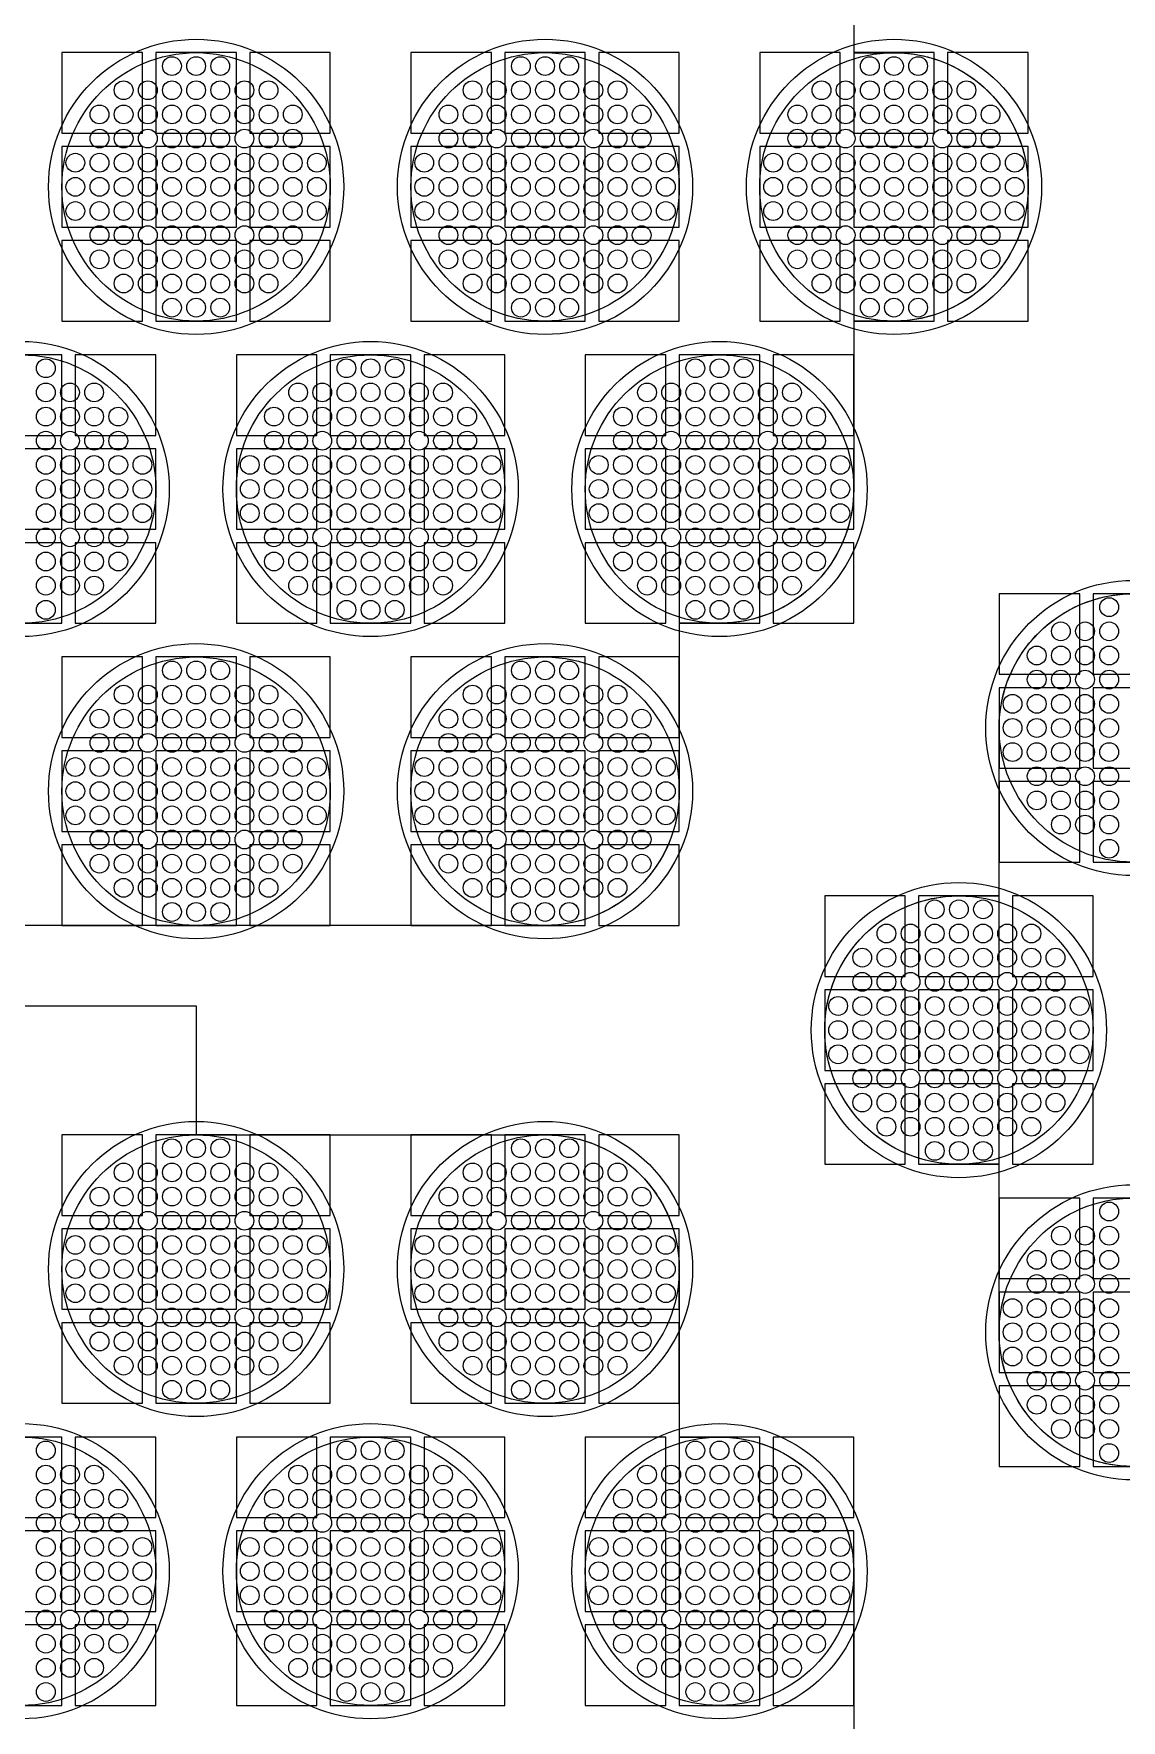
# Model space of a CAD drawing. Extents: x -49 to 54, y -38 to 38.
# Drawn here: x -35.98 to -31.93, y 17.85 to 24.13 of the extents above; entities that cross this region are included whole.
import ezdxf

# ---------------------------------------------------------------- set-up
doc = ezdxf.new("R2010")
doc.units = 0
for name, color, linetype in [('BACK_LAYER', 5, 'CONTINUOUS'), ('COND_LAYER_LOWER_ELECTRODE', 6, 'CONTINUOUS'), ('CONDUCTIVE_LAYER_BACK_LAYER', 2, 'CONTINUOUS'), ('EMITTER', 3, 'CONTINUOUS'), ('LOWER_ELECTRODE', 1, 'CONTINUOUS')]:
    doc.layers.add(name, color=color, linetype=linetype)

msp = doc.modelspace()

# ---------------------------------------------------------------- linework, layer by layer
at = {"layer": 'BACK_LAYER'}
for points in [[(-35.8721, 23.7639), (-35.5721, 23.7639), (-35.5721, 24.0639), (-35.8721, 24.0639)], [(-35.5221, 23.7639), (-35.2221, 23.7639), (-35.2221, 24.0639), (-35.5221, 24.0639)], [(-35.1721, 23.7639), (-34.8721, 23.7639), (-34.8721, 24.0639), (-35.1721, 24.0639)], [(-34.5721, 23.7639), (-34.2721, 23.7639), (-34.2721, 24.0639), (-34.5721, 24.0639)], [(-34.2221, 23.7639), (-33.9221, 23.7639), (-33.9221, 24.0639), (-34.2221, 24.0639)], [(-33.8721, 23.7639), (-33.5721, 23.7639), (-33.5721, 24.0639), (-33.8721, 24.0639)], [(-33.2721, 23.7639), (-32.9721, 23.7639), (-32.9721, 24.0639), (-33.2721, 24.0639)], [(-32.9221, 23.7639), (-32.6221, 23.7639), (-32.6221, 24.0639), (-32.9221, 24.0639)], [(-32.5721, 23.7639), (-32.2721, 23.7639), (-32.2721, 24.0639), (-32.5721, 24.0639)], [(-35.8721, 23.4139), (-35.5721, 23.4139), (-35.5721, 23.7139), (-35.8721, 23.7139)], [(-35.5221, 23.4139), (-35.2221, 23.4139), (-35.2221, 23.7139), (-35.5221, 23.7139)], [(-35.1721, 23.4139), (-34.8721, 23.4139), (-34.8721, 23.7139), (-35.1721, 23.7139)], [(-34.5721, 23.4139), (-34.2721, 23.4139), (-34.2721, 23.7139), (-34.5721, 23.7139)], [(-34.2221, 23.4139), (-33.9221, 23.4139), (-33.9221, 23.7139), (-34.2221, 23.7139)], [(-33.8721, 23.4139), (-33.5721, 23.4139), (-33.5721, 23.7139), (-33.8721, 23.7139)], [(-33.2721, 23.4139), (-32.9721, 23.4139), (-32.9721, 23.7139), (-33.2721, 23.7139)], [(-32.9221, 23.4139), (-32.6221, 23.4139), (-32.6221, 23.7139), (-32.9221, 23.7139)], [(-32.5721, 23.4139), (-32.2721, 23.4139), (-32.2721, 23.7139), (-32.5721, 23.7139)], [(-35.8721, 23.0639), (-35.5721, 23.0639), (-35.5721, 23.3639), (-35.8721, 23.3639)], [(-35.5221, 23.0639), (-35.2221, 23.0639), (-35.2221, 23.3639), (-35.5221, 23.3639)], [(-35.1721, 23.0639), (-34.8721, 23.0639), (-34.8721, 23.3639), (-35.1721, 23.3639)], [(-34.5721, 23.0639), (-34.2721, 23.0639), (-34.2721, 23.3639), (-34.5721, 23.3639)], [(-34.2221, 23.0639), (-33.9221, 23.0639), (-33.9221, 23.3639), (-34.2221, 23.3639)], [(-33.8721, 23.0639), (-33.5721, 23.0639), (-33.5721, 23.3639), (-33.8721, 23.3639)], [(-33.2721, 23.0639), (-32.9721, 23.0639), (-32.9721, 23.3639), (-33.2721, 23.3639)], [(-32.9221, 23.0639), (-32.6221, 23.0639), (-32.6221, 23.3639), (-32.9221, 23.3639)], [(-32.5721, 23.0639), (-32.2721, 23.0639), (-32.2721, 23.3639), (-32.5721, 23.3639)], [(-36.1721, 22.6381), (-35.8721, 22.6381), (-35.8721, 22.9381), (-36.1721, 22.9381)], [(-35.8221, 22.6381), (-35.5221, 22.6381), (-35.5221, 22.9381), (-35.8221, 22.9381)], [(-35.2221, 22.6381), (-34.9221, 22.6381), (-34.9221, 22.9381), (-35.2221, 22.9381)], [(-34.8721, 22.6381), (-34.5721, 22.6381), (-34.5721, 22.9381), (-34.8721, 22.9381)], [(-34.5221, 22.6381), (-34.2221, 22.6381), (-34.2221, 22.9381), (-34.5221, 22.9381)], [(-33.9221, 22.6381), (-33.6221, 22.6381), (-33.6221, 22.9381), (-33.9221, 22.9381)], [(-33.5721, 22.6381), (-33.2721, 22.6381), (-33.2721, 22.9381), (-33.5721, 22.9381)], [(-33.2221, 22.6381), (-32.9221, 22.6381), (-32.9221, 22.9381), (-33.2221, 22.9381)], [(-36.1721, 22.2881), (-35.8721, 22.2881), (-35.8721, 22.5881), (-36.1721, 22.5881)], [(-35.8221, 22.2881), (-35.5221, 22.2881), (-35.5221, 22.5881), (-35.8221, 22.5881)], [(-35.2221, 22.2881), (-34.9221, 22.2881), (-34.9221, 22.5881), (-35.2221, 22.5881)], [(-34.8721, 22.2881), (-34.5721, 22.2881), (-34.5721, 22.5881), (-34.8721, 22.5881)], [(-34.5221, 22.2881), (-34.2221, 22.2881), (-34.2221, 22.5881), (-34.5221, 22.5881)], [(-33.9221, 22.2881), (-33.6221, 22.2881), (-33.6221, 22.5881), (-33.9221, 22.5881)], [(-33.5721, 22.2881), (-33.2721, 22.2881), (-33.2721, 22.5881), (-33.5721, 22.5881)], [(-33.2221, 22.2881), (-32.9221, 22.2881), (-32.9221, 22.5881), (-33.2221, 22.5881)], [(-36.1721, 21.9381), (-35.8721, 21.9381), (-35.8721, 22.2381), (-36.1721, 22.2381)], [(-35.8221, 21.9381), (-35.5221, 21.9381), (-35.5221, 22.2381), (-35.8221, 22.2381)], [(-35.2221, 21.9381), (-34.9221, 21.9381), (-34.9221, 22.2381), (-35.2221, 22.2381)], [(-34.8721, 21.9381), (-34.5721, 21.9381), (-34.5721, 22.2381), (-34.8721, 22.2381)], [(-34.5221, 21.9381), (-34.2221, 21.9381), (-34.2221, 22.2381), (-34.5221, 22.2381)], [(-33.9221, 21.9381), (-33.6221, 21.9381), (-33.6221, 22.2381), (-33.9221, 22.2381)], [(-33.5721, 21.9381), (-33.2721, 21.9381), (-33.2721, 22.2381), (-33.5721, 22.2381)], [(-33.2221, 21.9381), (-32.9221, 21.9381), (-32.9221, 22.2381), (-33.2221, 22.2381)], [(-32.3802, 21.7479), (-32.0802, 21.7479), (-32.0802, 22.0479), (-32.3802, 22.0479)], [(-32.0302, 21.7479), (-31.7302, 21.7479), (-31.7302, 22.0479), (-32.0302, 22.0479)], [(-35.8721, 21.5123), (-35.5721, 21.5123), (-35.5721, 21.8123), (-35.8721, 21.8123)], [(-35.5221, 21.5123), (-35.2221, 21.5123), (-35.2221, 21.8123), (-35.5221, 21.8123)], [(-35.1721, 21.5123), (-34.8721, 21.5123), (-34.8721, 21.8123), (-35.1721, 21.8123)], [(-34.5721, 21.5123), (-34.2721, 21.5123), (-34.2721, 21.8123), (-34.5721, 21.8123)], [(-34.2221, 21.5123), (-33.9221, 21.5123), (-33.9221, 21.8123), (-34.2221, 21.8123)], [(-33.8721, 21.5123), (-33.5721, 21.5123), (-33.5721, 21.8123), (-33.8721, 21.8123)], [(-32.3802, 21.3979), (-32.0802, 21.3979), (-32.0802, 21.6979), (-32.3802, 21.6979)], [(-32.0302, 21.3979), (-31.7302, 21.3979), (-31.7302, 21.6979), (-32.0302, 21.6979)], [(-35.8721, 21.1623), (-35.5721, 21.1623), (-35.5721, 21.4623), (-35.8721, 21.4623)], [(-35.5221, 21.1623), (-35.2221, 21.1623), (-35.2221, 21.4623), (-35.5221, 21.4623)], [(-35.1721, 21.1623), (-34.8721, 21.1623), (-34.8721, 21.4623), (-35.1721, 21.4623)], [(-34.5721, 21.1623), (-34.2721, 21.1623), (-34.2721, 21.4623), (-34.5721, 21.4623)], [(-34.2221, 21.1623), (-33.9221, 21.1623), (-33.9221, 21.4623), (-34.2221, 21.4623)], [(-33.8721, 21.1623), (-33.5721, 21.1623), (-33.5721, 21.4623), (-33.8721, 21.4623)], [(-32.3802, 21.0479), (-32.0802, 21.0479), (-32.0802, 21.3479), (-32.3802, 21.3479)], [(-32.0302, 21.0479), (-31.7302, 21.0479), (-31.7302, 21.3479), (-32.0302, 21.3479)], [(-35.8721, 20.8123), (-35.5721, 20.8123), (-35.5721, 21.1123), (-35.8721, 21.1123)], [(-35.5221, 20.8123), (-35.2221, 20.8123), (-35.2221, 21.1123), (-35.5221, 21.1123)], [(-35.1721, 20.8123), (-34.8721, 20.8123), (-34.8721, 21.1123), (-35.1721, 21.1123)], [(-34.5721, 20.8123), (-34.2721, 20.8123), (-34.2721, 21.1123), (-34.5721, 21.1123)], [(-34.2221, 20.8123), (-33.9221, 20.8123), (-33.9221, 21.1123), (-34.2221, 21.1123)], [(-33.8721, 20.8123), (-33.5721, 20.8123), (-33.5721, 21.1123), (-33.8721, 21.1123)], [(-33.0302, 20.6221), (-32.7302, 20.6221), (-32.7302, 20.9221), (-33.0302, 20.9221)], [(-32.6802, 20.6221), (-32.3802, 20.6221), (-32.3802, 20.9221), (-32.6802, 20.9221)], [(-32.3302, 20.6221), (-32.0302, 20.6221), (-32.0302, 20.9221), (-32.3302, 20.9221)], [(-33.0302, 20.2721), (-32.7302, 20.2721), (-32.7302, 20.5721), (-33.0302, 20.5721)], [(-32.6802, 20.2721), (-32.3802, 20.2721), (-32.3802, 20.5721), (-32.6802, 20.5721)], [(-32.3302, 20.2721), (-32.0302, 20.2721), (-32.0302, 20.5721), (-32.3302, 20.5721)], [(-33.0302, 19.9221), (-32.7302, 19.9221), (-32.7302, 20.2221), (-33.0302, 20.2221)], [(-32.6802, 19.9221), (-32.3802, 19.9221), (-32.3802, 20.2221), (-32.6802, 20.2221)], [(-32.3302, 19.9221), (-32.0302, 19.9221), (-32.0302, 20.2221), (-32.3302, 20.2221)], [(-35.8721, 19.7319), (-35.5721, 19.7319), (-35.5721, 20.0319), (-35.8721, 20.0319)], [(-35.5221, 19.7319), (-35.2221, 19.7319), (-35.2221, 20.0319), (-35.5221, 20.0319)], [(-35.1721, 19.7319), (-34.8721, 19.7319), (-34.8721, 20.0319), (-35.1721, 20.0319)], [(-34.5721, 19.7319), (-34.2721, 19.7319), (-34.2721, 20.0319), (-34.5721, 20.0319)], [(-34.2221, 19.7319), (-33.9221, 19.7319), (-33.9221, 20.0319), (-34.2221, 20.0319)], [(-33.8721, 19.7319), (-33.5721, 19.7319), (-33.5721, 20.0319), (-33.8721, 20.0319)], [(-32.3802, 19.4962), (-32.0802, 19.4962), (-32.0802, 19.7962), (-32.3802, 19.7962)], [(-32.0302, 19.4962), (-31.7302, 19.4962), (-31.7302, 19.7962), (-32.0302, 19.7962)], [(-35.8721, 19.3819), (-35.5721, 19.3819), (-35.5721, 19.6819), (-35.8721, 19.6819)], [(-35.5221, 19.3819), (-35.2221, 19.3819), (-35.2221, 19.6819), (-35.5221, 19.6819)], [(-35.1721, 19.3819), (-34.8721, 19.3819), (-34.8721, 19.6819), (-35.1721, 19.6819)], [(-34.5721, 19.3819), (-34.2721, 19.3819), (-34.2721, 19.6819), (-34.5721, 19.6819)], [(-34.2221, 19.3819), (-33.9221, 19.3819), (-33.9221, 19.6819), (-34.2221, 19.6819)], [(-33.8721, 19.3819), (-33.5721, 19.3819), (-33.5721, 19.6819), (-33.8721, 19.6819)], [(-32.3802, 19.1462), (-32.0802, 19.1462), (-32.0802, 19.4462), (-32.3802, 19.4462)], [(-32.0302, 19.1462), (-31.7302, 19.1462), (-31.7302, 19.4462), (-32.0302, 19.4462)], [(-35.8721, 19.0319), (-35.5721, 19.0319), (-35.5721, 19.3319), (-35.8721, 19.3319)], [(-35.5221, 19.0319), (-35.2221, 19.0319), (-35.2221, 19.3319), (-35.5221, 19.3319)], [(-35.1721, 19.0319), (-34.8721, 19.0319), (-34.8721, 19.3319), (-35.1721, 19.3319)], [(-34.5721, 19.0319), (-34.2721, 19.0319), (-34.2721, 19.3319), (-34.5721, 19.3319)], [(-34.2221, 19.0319), (-33.9221, 19.0319), (-33.9221, 19.3319), (-34.2221, 19.3319)], [(-33.8721, 19.0319), (-33.5721, 19.0319), (-33.5721, 19.3319), (-33.8721, 19.3319)], [(-32.3802, 18.7962), (-32.0802, 18.7962), (-32.0802, 19.0962), (-32.3802, 19.0962)], [(-32.0302, 18.7962), (-31.7302, 18.7962), (-31.7302, 19.0962), (-32.0302, 19.0962)], [(-36.1721, 18.6061), (-35.8721, 18.6061), (-35.8721, 18.9061), (-36.1721, 18.9061)], [(-35.8221, 18.6061), (-35.5221, 18.6061), (-35.5221, 18.9061), (-35.8221, 18.9061)], [(-35.2221, 18.6061), (-34.9221, 18.6061), (-34.9221, 18.9061), (-35.2221, 18.9061)], [(-34.8721, 18.6061), (-34.5721, 18.6061), (-34.5721, 18.9061), (-34.8721, 18.9061)], [(-34.5221, 18.6061), (-34.2221, 18.6061), (-34.2221, 18.9061), (-34.5221, 18.9061)], [(-33.9221, 18.6061), (-33.6221, 18.6061), (-33.6221, 18.9061), (-33.9221, 18.9061)], [(-33.5721, 18.6061), (-33.2721, 18.6061), (-33.2721, 18.9061), (-33.5721, 18.9061)], [(-33.2221, 18.6061), (-32.9221, 18.6061), (-32.9221, 18.9061), (-33.2221, 18.9061)], [(-36.1721, 18.2561), (-35.8721, 18.2561), (-35.8721, 18.5561), (-36.1721, 18.5561)], [(-35.8221, 18.2561), (-35.5221, 18.2561), (-35.5221, 18.5561), (-35.8221, 18.5561)], [(-35.2221, 18.2561), (-34.9221, 18.2561), (-34.9221, 18.5561), (-35.2221, 18.5561)], [(-34.8721, 18.2561), (-34.5721, 18.2561), (-34.5721, 18.5561), (-34.8721, 18.5561)], [(-34.5221, 18.2561), (-34.2221, 18.2561), (-34.2221, 18.5561), (-34.5221, 18.5561)], [(-33.9221, 18.2561), (-33.6221, 18.2561), (-33.6221, 18.5561), (-33.9221, 18.5561)], [(-33.5721, 18.2561), (-33.2721, 18.2561), (-33.2721, 18.5561), (-33.5721, 18.5561)], [(-33.2221, 18.2561), (-32.9221, 18.2561), (-32.9221, 18.5561), (-33.2221, 18.5561)], [(-36.1721, 17.9061), (-35.8721, 17.9061), (-35.8721, 18.2061), (-36.1721, 18.2061)], [(-35.8221, 17.9061), (-35.5221, 17.9061), (-35.5221, 18.2061), (-35.8221, 18.2061)], [(-35.2221, 17.9061), (-34.9221, 17.9061), (-34.9221, 18.2061), (-35.2221, 18.2061)], [(-34.8721, 17.9061), (-34.5721, 17.9061), (-34.5721, 18.2061), (-34.8721, 18.2061)], [(-34.5221, 17.9061), (-34.2221, 17.9061), (-34.2221, 18.2061), (-34.5221, 18.2061)], [(-33.9221, 17.9061), (-33.6221, 17.9061), (-33.6221, 18.2061), (-33.9221, 18.2061)], [(-33.5721, 17.9061), (-33.2721, 17.9061), (-33.2721, 18.2061), (-33.5721, 18.2061)], [(-33.2221, 17.9061), (-32.9221, 17.9061), (-32.9221, 18.2061), (-33.2221, 18.2061)]]:
    msp.add_lwpolyline(points, close=True, dxfattribs=at)
at = {"layer": 'COND_LAYER_LOWER_ELECTRODE'}
for centre in [(-35.3721, 23.5639), (-34.0721, 23.5639), (-32.7721, 23.5639), (-36.0221, 22.4381), (-34.7221, 22.4381), (-33.4221, 22.4381), (-31.8802, 21.5479), (-35.3721, 21.3123), (-34.0721, 21.3123), (-32.5302, 20.4221), (-35.3721, 19.5319), (-34.0721, 19.5319), (-31.8802, 19.2962), (-36.0221, 18.4061), (-34.7221, 18.4061), (-33.4221, 18.4061)]:
    msp.add_circle(centre, 0.55, dxfattribs=at)
at = {"layer": 'CONDUCTIVE_LAYER_BACK_LAYER'}
for points in [[(-32.9221, 24.6898), (-32.9221, 24.0638), (-32.7621, 24.0638), (-32.7423, 24.063), (-32.7225, 24.0615), (-32.7027, 24.0591), (-32.6831, 24.056), (-32.6636, 24.052), (-32.6443, 24.0473), (-32.6252, 24.0419), (-32.6063, 24.0356), (-32.5876, 24.0287), (-32.5693, 24.021), (-32.5513, 24.0126), (-32.5336, 24.0034), (-32.5164, 23.9936), (-32.4995, 23.9831), (-32.483, 23.9719), (-32.467, 23.9601), (-32.4515, 23.9477), (-32.4365, 23.9346), (-32.4221, 23.921), (-32.4081, 23.9068), (-32.3948, 23.8921), (-32.3821, 23.8768), (-32.3699, 23.861), (-32.3584, 23.8448), (-32.3476, 23.8281), (-32.3374, 23.8111), (-32.3279, 23.7936), (-32.3192, 23.7757), (-32.3111, 23.7576), (-32.3038, 23.7391), (-32.2972, 23.7203), (-32.2913, 23.7013), (-32.2862, 23.6821), (-32.2819, 23.6627), (-32.2784, 23.6431), (-32.2756, 23.6234), (-32.2737, 23.6037), (-32.2725, 23.5838), (-32.2721, 23.5639), (-32.2725, 23.5441), (-32.2737, 23.5242), (-32.2756, 23.5044), (-32.2784, 23.4847), (-32.2819, 23.4652), (-32.2862, 23.4458), (-32.2913, 23.4265), (-32.2972, 23.4075), (-32.3038, 23.3888), (-32.3111, 23.3703), (-32.3192, 23.3521), (-32.3279, 23.3343), (-32.3374, 23.3168), (-32.3476, 23.2997), (-32.3584, 23.2831), (-32.3699, 23.2668), (-32.3821, 23.2511), (-32.3948, 23.2358), (-32.4081, 23.2211), (-32.4221, 23.2069), (-32.4365, 23.1933), (-32.4515, 23.1802), (-32.467, 23.1678), (-32.483, 23.156), (-32.4995, 23.1448), (-32.5164, 23.1343), (-32.5336, 23.1245), (-32.5513, 23.1153), (-32.5693, 23.1069), (-32.5876, 23.0992), (-32.6063, 23.0922), (-32.6252, 23.086), (-32.6443, 23.0805), (-32.6636, 23.0759), (-32.6831, 23.0719), (-32.7027, 23.0688), (-32.7225, 23.0664), (-32.7423, 23.0648), (-32.7621, 23.064), (-32.9221, 23.064), (-32.9221, 22.4381), (-32.9225, 22.4182), (-32.9237, 22.3984), (-32.9256, 22.3786), (-32.9284, 22.3589), (-32.9319, 22.3393), (-32.9362, 22.3199), (-32.9413, 22.3007), (-32.9472, 22.2817), (-32.9538, 22.2629), (-32.9611, 22.2445), (-32.9692, 22.2263), (-32.9779, 22.2085), (-32.9874, 22.191), (-32.9976, 22.1739), (-33.0084, 22.1572), (-33.0199, 22.141), (-33.0321, 22.1253), (-33.0448, 22.11), (-33.0581, 22.0953), (-33.0721, 22.0811), (-33.0865, 22.0674), (-33.1015, 22.0544), (-33.117, 22.0419), (-33.133, 22.0301), (-33.1495, 22.019), (-33.1664, 22.0084), (-33.1836, 21.9986), (-33.2013, 21.9895), (-33.2193, 21.9811), (-33.2376, 21.9734), (-33.2563, 21.9664), (-33.2752, 21.9602), (-33.2943, 21.9547), (-33.3136, 21.95), (-33.3331, 21.9461), (-33.3527, 21.9429), (-33.3725, 21.9406), (-33.3923, 21.939), (-33.4121, 21.9382), (-33.5721, 21.9382), (-33.5721, 21.3123), (-33.5725, 21.2924), (-33.5737, 21.2725), (-33.5756, 21.2528), (-33.5784, 21.2331), (-33.5819, 21.2135), (-33.5862, 21.1941), (-33.5913, 21.1749), (-33.5972, 21.1559), (-33.6038, 21.1371), (-33.6111, 21.1186), (-33.6192, 21.1005), (-33.6279, 21.0826), (-33.6374, 21.0651), (-33.6476, 21.0481), (-33.6584, 21.0314), (-33.6699, 21.0152), (-33.6821, 20.9994), (-33.6948, 20.9842), (-33.7081, 20.9694), (-33.7221, 20.9552), (-33.7365, 20.9416), (-33.7515, 20.9285), (-33.767, 20.9161), (-33.783, 20.9043), (-33.7995, 20.8931), (-33.8164, 20.8826), (-33.8336, 20.8728), (-33.8513, 20.8637), (-33.8693, 20.8552), (-33.8876, 20.8475), (-33.9063, 20.8406), (-33.9252, 20.8343), (-33.9443, 20.8289), (-33.9636, 20.8242), (-33.9831, 20.8203), (-34.0027, 20.8171), (-34.0225, 20.8147), (-34.0423, 20.8132), (-34.0621, 20.8124), (-36.682, 20.8124)], [(-31.91, 18.7971), (-31.9298, 18.7987), (-31.9496, 18.8011), (-31.9692, 18.8042), (-31.9887, 18.8082), (-32.008, 18.8129), (-32.0271, 18.8183), (-32.046, 18.8245), (-32.0647, 18.8315), (-32.083, 18.8392), (-32.101, 18.8476), (-32.1187, 18.8568), (-32.1359, 18.8666), (-32.1528, 18.8771), (-32.1693, 18.8883), (-32.1853, 18.9001), (-32.2008, 18.9125), (-32.2158, 18.9256), (-32.2302, 18.9392), (-32.2442, 18.9534), (-32.2575, 18.9681), (-32.2703, 18.9834), (-32.2824, 18.9991), (-32.2939, 19.0154), (-32.3047, 19.032), (-32.3149, 19.0491), (-32.3244, 19.0666), (-32.3331, 19.0844), (-32.3412, 19.1026), (-32.3485, 19.1211), (-32.3551, 19.1398), (-32.361, 19.1589), (-32.3661, 19.1781), (-32.3704, 19.1975), (-32.3739, 19.217), (-32.3767, 19.2367), (-32.3786, 19.2565), (-32.3798, 19.2764), (-32.3802, 19.2962), (-32.3802, 19.9222), (-32.5402, 19.9222), (-32.56, 19.923), (-32.5798, 19.9245), (-32.5996, 19.9269), (-32.6192, 19.9301), (-32.6387, 19.934), (-32.658, 19.9387), (-32.6771, 19.9442), (-32.696, 19.9504), (-32.7147, 19.9573), (-32.733, 19.965), (-32.751, 19.9735), (-32.7687, 19.9826), (-32.7859, 19.9924), (-32.8028, 20.0029), (-32.8193, 20.0141), (-32.8353, 20.0259), (-32.8508, 20.0383), (-32.8658, 20.0514), (-32.8802, 20.065), (-32.8942, 20.0792), (-32.9075, 20.094), (-32.9203, 20.1092), (-32.9324, 20.125), (-32.9439, 20.1412), (-32.9547, 20.1579), (-32.9649, 20.175), (-32.9744, 20.1924), (-32.9831, 20.2103), (-32.9912, 20.2284), (-32.9985, 20.2469), (-33.0051, 20.2657), (-33.011, 20.2847), (-33.0161, 20.3039), (-33.0204, 20.3233), (-33.0239, 20.3429), (-33.0267, 20.3626), (-33.0286, 20.3824), (-33.0298, 20.4022), (-33.0302, 20.4221), (-33.0298, 20.442), (-33.0286, 20.4618), (-33.0267, 20.4816), (-33.0239, 20.5013), (-33.0204, 20.5208), (-33.0161, 20.5403), (-33.011, 20.5595), (-33.0051, 20.5785), (-32.9985, 20.5972), (-32.9912, 20.6157), (-32.9831, 20.6339), (-32.9744, 20.6517), (-32.9649, 20.6692), (-32.9547, 20.6863), (-32.9439, 20.703), (-32.9324, 20.7192), (-32.9203, 20.7349), (-32.9075, 20.7502), (-32.8942, 20.7649), (-32.8802, 20.7791), (-32.8658, 20.7928), (-32.8508, 20.8058), (-32.8353, 20.8183), (-32.8193, 20.8301), (-32.8028, 20.8412), (-32.7859, 20.8517), (-32.7687, 20.8616), (-32.751, 20.8707), (-32.733, 20.8791), (-32.7147, 20.8868), (-32.696, 20.8938), (-32.6771, 20.9), (-32.658, 20.9055), (-32.6387, 20.9102), (-32.6192, 20.9141), (-32.5996, 20.9172), (-32.5798, 20.9196), (-32.56, 20.9212), (-32.5402, 20.922), (-32.3802, 20.922), (-32.3802, 21.5479), (-32.3798, 21.5678), (-32.3786, 21.5876), (-32.3767, 21.6074), (-32.3739, 21.6271), (-32.3704, 21.6467), (-32.3661, 21.6661), (-32.361, 21.6853), (-32.3551, 21.7043), (-32.3485, 21.7231), (-32.3412, 21.7415), (-32.3331, 21.7597), (-32.3244, 21.7776), (-32.3149, 21.795), (-32.3047, 21.8121), (-32.2939, 21.8288), (-32.2824, 21.845), (-32.2703, 21.8608), (-32.2575, 21.876), (-32.2442, 21.8908), (-32.2302, 21.905), (-32.2158, 21.9186), (-32.2008, 21.9316), (-32.1853, 21.9441), (-32.1693, 21.9559), (-32.1528, 21.9671), (-32.1359, 21.9776), (-32.1187, 21.9874), (-32.101, 21.9965), (-32.083, 22.005), (-32.0647, 22.0127), (-32.046, 22.0196), (-32.0271, 22.0258), (-32.008, 22.0313), (-31.9887, 22.036), (-31.9692, 22.0399), (-31.9496, 22.0431), (-31.9298, 22.0454), (-31.91, 22.047)], [(-37.129, 20.5122), (-35.3721, 20.5122), (-35.3721, 20.0318), (-34.0621, 20.0318), (-34.0423, 20.031), (-34.0225, 20.0294), (-34.0027, 20.0271), (-33.9831, 20.0239), (-33.9636, 20.02), (-33.9443, 20.0153), (-33.9252, 20.0098), (-33.9063, 20.0036), (-33.8876, 19.9966), (-33.8693, 19.9889), (-33.8513, 19.9805), (-33.8336, 19.9714), (-33.8164, 19.9615), (-33.7995, 19.951), (-33.783, 19.9399), (-33.767, 19.9281), (-33.7515, 19.9156), (-33.7365, 19.9026), (-33.7221, 19.8889), (-33.7081, 19.8747), (-33.6948, 19.86), (-33.6821, 19.8447), (-33.6699, 19.829), (-33.6584, 19.8128), (-33.6476, 19.7961), (-33.6374, 19.779), (-33.6279, 19.7615), (-33.6192, 19.7437), (-33.6111, 19.7255), (-33.6038, 19.707), (-33.5972, 19.6883), (-33.5913, 19.6693), (-33.5862, 19.6501), (-33.5819, 19.6307), (-33.5784, 19.6111), (-33.5756, 19.5914), (-33.5737, 19.5716), (-33.5725, 19.5518), (-33.5721, 19.5319), (-33.5721, 18.906), (-33.4121, 18.906), (-33.3923, 18.9052), (-33.3725, 18.9036), (-33.3527, 18.9012), (-33.3331, 18.8981), (-33.3136, 18.8941), (-33.2943, 18.8894), (-33.2752, 18.884), (-33.2563, 18.8778), (-33.2376, 18.8708), (-33.2193, 18.8631), (-33.2013, 18.8547), (-33.1836, 18.8455), (-33.1664, 18.8357), (-33.1495, 18.8252), (-33.133, 18.814), (-33.117, 18.8022), (-33.1015, 18.7898), (-33.0865, 18.7767), (-33.0721, 18.7631), (-33.0581, 18.7489), (-33.0448, 18.7342), (-33.0321, 18.7189), (-33.0199, 18.7032), (-33.0084, 18.6869), (-32.9976, 18.6703), (-32.9874, 18.6532), (-32.9779, 18.6357), (-32.9692, 18.6179), (-32.9611, 18.5997), (-32.9538, 18.5812), (-32.9472, 18.5625), (-32.9413, 18.5434), (-32.9362, 18.5242), (-32.9319, 18.5048), (-32.9284, 18.4853), (-32.9256, 18.4656), (-32.9237, 18.4458), (-32.9225, 18.4259), (-32.9221, 18.4061), (-32.9221, 17.7801)]]:
    msp.add_lwpolyline(points, dxfattribs=at)
at = {"layer": 'EMITTER'}
for centre in [(-35.3721, 23.5639), (-34.0721, 23.5639), (-32.7721, 23.5639), (-36.0221, 22.4381), (-34.7221, 22.4381), (-33.4221, 22.4381), (-31.8802, 21.5479), (-35.3721, 21.3123), (-34.0721, 21.3123), (-32.5302, 20.4221), (-35.3721, 19.5319), (-34.0721, 19.5319), (-31.8802, 19.2962), (-36.0221, 18.4061), (-34.7221, 18.4061), (-33.4221, 18.4061)]:
    msp.add_circle(centre, 0.5, dxfattribs=at)
at = {"layer": 'LOWER_ELECTRODE'}
for centre in [(-35.4621, 24.0139), (-35.3721, 24.0139), (-35.2821, 24.0139), (-34.1621, 24.0139), (-34.0721, 24.0139), (-33.9821, 24.0139), (-32.8621, 24.0139), (-32.7721, 24.0139), (-32.6821, 24.0139), (-35.6421, 23.9239), (-35.5521, 23.9239), (-35.4621, 23.9239), (-35.3721, 23.9239), (-35.2821, 23.9239), (-35.1921, 23.9239), (-35.1021, 23.9239), (-34.3421, 23.9239), (-34.2521, 23.9239), (-34.1621, 23.9239), (-34.0721, 23.9239), (-33.9821, 23.9239), (-33.8921, 23.9239), (-33.8021, 23.9239), (-33.0421, 23.9239), (-32.9521, 23.9239), (-32.8621, 23.9239), (-32.7721, 23.9239), (-32.6821, 23.9239), (-32.5921, 23.9239), (-32.5021, 23.9239), (-35.7321, 23.8339), (-35.6421, 23.8339), (-35.5521, 23.8339), (-35.4621, 23.8339), (-35.3721, 23.8339), (-35.2821, 23.8339), (-35.1921, 23.8339), (-35.1021, 23.8339), (-35.0121, 23.8339), (-34.4321, 23.8339), (-34.3421, 23.8339), (-34.2521, 23.8339), (-34.1621, 23.8339), (-34.0721, 23.8339), (-33.9821, 23.8339), (-33.8921, 23.8339), (-33.8021, 23.8339), (-33.7121, 23.8339), (-33.1321, 23.8339), (-33.0421, 23.8339), (-32.9521, 23.8339), (-32.8621, 23.8339), (-32.7721, 23.8339), (-32.6821, 23.8339), (-32.5921, 23.8339), (-32.5021, 23.8339), (-32.4121, 23.8339), (-35.7321, 23.7439), (-35.6421, 23.7439), (-35.5521, 23.7439), (-35.4621, 23.7439), (-35.3721, 23.7439), (-35.2821, 23.7439), (-35.1921, 23.7439), (-35.1021, 23.7439), (-35.0121, 23.7439), (-34.4321, 23.7439), (-34.3421, 23.7439), (-34.2521, 23.7439), (-34.1621, 23.7439), (-34.0721, 23.7439), (-33.9821, 23.7439), (-33.8921, 23.7439), (-33.8021, 23.7439), (-33.7121, 23.7439), (-33.1321, 23.7439), (-33.0421, 23.7439), (-32.9521, 23.7439), (-32.8621, 23.7439), (-32.7721, 23.7439), (-32.6821, 23.7439), (-32.5921, 23.7439), (-32.5021, 23.7439), (-32.4121, 23.7439), (-35.8221, 23.6539), (-35.7321, 23.6539), (-35.6421, 23.6539), (-35.5521, 23.6539), (-35.4621, 23.6539), (-35.3721, 23.6539), (-35.2821, 23.6539), (-35.1921, 23.6539), (-35.1021, 23.6539), (-35.0121, 23.6539), (-34.9221, 23.6539), (-34.5221, 23.6539), (-34.4321, 23.6539), (-34.3421, 23.6539), (-34.2521, 23.6539), (-34.1621, 23.6539), (-34.0721, 23.6539), (-33.9821, 23.6539), (-33.8921, 23.6539), (-33.8021, 23.6539), (-33.7121, 23.6539), (-33.6221, 23.6539), (-33.2221, 23.6539), (-33.1321, 23.6539), (-33.0421, 23.6539), (-32.9521, 23.6539), (-32.8621, 23.6539), (-32.7721, 23.6539), (-32.6821, 23.6539), (-32.5921, 23.6539), (-32.5021, 23.6539), (-32.4121, 23.6539), (-32.3221, 23.6539), (-35.8221, 23.5639), (-35.7321, 23.5639), (-35.6421, 23.5639), (-35.5521, 23.5639), (-35.4621, 23.5639), (-35.3721, 23.5639), (-35.2821, 23.5639), (-35.1921, 23.5639), (-35.1021, 23.5639), (-35.0121, 23.5639), (-34.9221, 23.5639), (-34.5221, 23.5639), (-34.4321, 23.5639), (-34.3421, 23.5639), (-34.2521, 23.5639), (-34.1621, 23.5639), (-34.0721, 23.5639), (-33.9821, 23.5639), (-33.8921, 23.5639), (-33.8021, 23.5639), (-33.7121, 23.5639), (-33.6221, 23.5639), (-33.2221, 23.5639), (-33.1321, 23.5639), (-33.0421, 23.5639), (-32.9521, 23.5639), (-32.8621, 23.5639), (-32.7721, 23.5639), (-32.6821, 23.5639), (-32.5921, 23.5639), (-32.5021, 23.5639), (-32.4121, 23.5639), (-32.3221, 23.5639), (-35.8221, 23.4739), (-35.7321, 23.4739), (-35.6421, 23.4739), (-35.5521, 23.4739), (-35.4621, 23.4739), (-35.3721, 23.4739), (-35.2821, 23.4739), (-35.1921, 23.4739), (-35.1021, 23.4739), (-35.0121, 23.4739), (-34.9221, 23.4739), (-34.5221, 23.4739), (-34.4321, 23.4739), (-34.3421, 23.4739), (-34.2521, 23.4739), (-34.1621, 23.4739), (-34.0721, 23.4739), (-33.9821, 23.4739), (-33.8921, 23.4739), (-33.8021, 23.4739), (-33.7121, 23.4739), (-33.6221, 23.4739), (-33.2221, 23.4739), (-33.1321, 23.4739), (-33.0421, 23.4739), (-32.9521, 23.4739), (-32.8621, 23.4739), (-32.7721, 23.4739), (-32.6821, 23.4739), (-32.5921, 23.4739), (-32.5021, 23.4739), (-32.4121, 23.4739), (-32.3221, 23.4739), (-35.7321, 23.3839), (-35.6421, 23.3839), (-35.5521, 23.3839), (-35.4621, 23.3839), (-35.3721, 23.3839), (-35.2821, 23.3839), (-35.1921, 23.3839), (-35.1021, 23.3839), (-35.0121, 23.3839), (-34.4321, 23.3839), (-34.3421, 23.3839), (-34.2521, 23.3839), (-34.1621, 23.3839), (-34.0721, 23.3839), (-33.9821, 23.3839), (-33.8921, 23.3839), (-33.8021, 23.3839), (-33.7121, 23.3839), (-33.1321, 23.3839), (-33.0421, 23.3839), (-32.9521, 23.3839), (-32.8621, 23.3839), (-32.7721, 23.3839), (-32.6821, 23.3839), (-32.5921, 23.3839), (-32.5021, 23.3839), (-32.4121, 23.3839), (-35.7321, 23.2939), (-35.6421, 23.2939), (-35.5521, 23.2939), (-35.4621, 23.2939), (-35.3721, 23.2939), (-35.2821, 23.2939), (-35.1921, 23.2939), (-35.1021, 23.2939), (-35.0121, 23.2939), (-34.4321, 23.2939), (-34.3421, 23.2939), (-34.2521, 23.2939), (-34.1621, 23.2939), (-34.0721, 23.2939), (-33.9821, 23.2939), (-33.8921, 23.2939), (-33.8021, 23.2939), (-33.7121, 23.2939), (-33.1321, 23.2939), (-33.0421, 23.2939), (-32.9521, 23.2939), (-32.8621, 23.2939), (-32.7721, 23.2939), (-32.6821, 23.2939), (-32.5921, 23.2939), (-32.5021, 23.2939), (-32.4121, 23.2939), (-35.6421, 23.2039), (-35.5521, 23.2039), (-35.4621, 23.2039), (-35.3721, 23.2039), (-35.2821, 23.2039), (-35.1921, 23.2039), (-35.1021, 23.2039), (-34.3421, 23.2039), (-34.2521, 23.2039), (-34.1621, 23.2039), (-34.0721, 23.2039), (-33.9821, 23.2039), (-33.8921, 23.2039), (-33.8021, 23.2039), (-33.0421, 23.2039), (-32.9521, 23.2039), (-32.8621, 23.2039), (-32.7721, 23.2039), (-32.6821, 23.2039), (-32.5921, 23.2039), (-32.5021, 23.2039), (-35.4621, 23.1139), (-35.3721, 23.1139), (-35.2821, 23.1139), (-34.1621, 23.1139), (-34.0721, 23.1139), (-33.9821, 23.1139), (-32.8621, 23.1139), (-32.7721, 23.1139), (-32.6821, 23.1139), (-35.9321, 22.8881), (-34.8121, 22.8881), (-34.7221, 22.8881), (-34.6321, 22.8881), (-33.5121, 22.8881), (-33.4221, 22.8881), (-33.3321, 22.8881), (-35.9321, 22.7981), (-35.8421, 22.7981), (-35.7521, 22.7981), (-34.9921, 22.7981), (-34.9021, 22.7981), (-34.8121, 22.7981), (-34.7221, 22.7981), (-34.6321, 22.7981), (-34.5421, 22.7981), (-34.4521, 22.7981), (-33.6921, 22.7981), (-33.6021, 22.7981), (-33.5121, 22.7981), (-33.4221, 22.7981), (-33.3321, 22.7981), (-33.2421, 22.7981), (-33.1521, 22.7981), (-35.9321, 22.7081), (-35.8421, 22.7081), (-35.7521, 22.7081), (-35.6621, 22.7081), (-35.0821, 22.7081), (-34.9921, 22.7081), (-34.9021, 22.7081), (-34.8121, 22.7081), (-34.7221, 22.7081), (-34.6321, 22.7081), (-34.5421, 22.7081), (-34.4521, 22.7081), (-34.3621, 22.7081), (-33.7821, 22.7081), (-33.6921, 22.7081), (-33.6021, 22.7081), (-33.5121, 22.7081), (-33.4221, 22.7081), (-33.3321, 22.7081), (-33.2421, 22.7081), (-33.1521, 22.7081), (-33.0621, 22.7081), (-35.9321, 22.6181), (-35.8421, 22.6181), (-35.7521, 22.6181), (-35.6621, 22.6181), (-35.0821, 22.6181), (-34.9921, 22.6181), (-34.9021, 22.6181), (-34.8121, 22.6181), (-34.7221, 22.6181), (-34.6321, 22.6181), (-34.5421, 22.6181), (-34.4521, 22.6181), (-34.3621, 22.6181), (-33.7821, 22.6181), (-33.6921, 22.6181), (-33.6021, 22.6181), (-33.5121, 22.6181), (-33.4221, 22.6181), (-33.3321, 22.6181), (-33.2421, 22.6181), (-33.1521, 22.6181), (-33.0621, 22.6181), (-35.9321, 22.5281), (-35.8421, 22.5281), (-35.7521, 22.5281), (-35.6621, 22.5281), (-35.5721, 22.5281), (-35.1721, 22.5281), (-35.0821, 22.5281), (-34.9921, 22.5281), (-34.9021, 22.5281), (-34.8121, 22.5281), (-34.7221, 22.5281), (-34.6321, 22.5281), (-34.5421, 22.5281), (-34.4521, 22.5281), (-34.3621, 22.5281), (-34.2721, 22.5281), (-33.8721, 22.5281), (-33.7821, 22.5281), (-33.6921, 22.5281), (-33.6021, 22.5281), (-33.5121, 22.5281), (-33.4221, 22.5281), (-33.3321, 22.5281), (-33.2421, 22.5281), (-33.1521, 22.5281), (-33.0621, 22.5281), (-32.9721, 22.5281), (-35.9321, 22.4381), (-35.8421, 22.4381), (-35.7521, 22.4381), (-35.6621, 22.4381), (-35.5721, 22.4381), (-35.1721, 22.4381), (-35.0821, 22.4381), (-34.9921, 22.4381), (-34.9021, 22.4381), (-34.8121, 22.4381), (-34.7221, 22.4381), (-34.6321, 22.4381), (-34.5421, 22.4381), (-34.4521, 22.4381), (-34.3621, 22.4381), (-34.2721, 22.4381), (-33.8721, 22.4381), (-33.7821, 22.4381), (-33.6921, 22.4381), (-33.6021, 22.4381), (-33.5121, 22.4381), (-33.4221, 22.4381), (-33.3321, 22.4381), (-33.2421, 22.4381), (-33.1521, 22.4381), (-33.0621, 22.4381), (-32.9721, 22.4381), (-35.9321, 22.3481), (-35.8421, 22.3481), (-35.7521, 22.3481), (-35.6621, 22.3481), (-35.5721, 22.3481), (-35.1721, 22.3481), (-35.0821, 22.3481), (-34.9921, 22.3481), (-34.9021, 22.3481), (-34.8121, 22.3481), (-34.7221, 22.3481), (-34.6321, 22.3481), (-34.5421, 22.3481), (-34.4521, 22.3481), (-34.3621, 22.3481), (-34.2721, 22.3481), (-33.8721, 22.3481), (-33.7821, 22.3481), (-33.6921, 22.3481), (-33.6021, 22.3481), (-33.5121, 22.3481), (-33.4221, 22.3481), (-33.3321, 22.3481), (-33.2421, 22.3481), (-33.1521, 22.3481), (-33.0621, 22.3481), (-32.9721, 22.3481), (-35.9321, 22.2581), (-35.8421, 22.2581), (-35.7521, 22.2581), (-35.6621, 22.2581), (-35.0821, 22.2581), (-34.9921, 22.2581), (-34.9021, 22.2581), (-34.8121, 22.2581), (-34.7221, 22.2581), (-34.6321, 22.2581), (-34.5421, 22.2581), (-34.4521, 22.2581), (-34.3621, 22.2581), (-33.7821, 22.2581), (-33.6921, 22.2581), (-33.6021, 22.2581), (-33.5121, 22.2581), (-33.4221, 22.2581), (-33.3321, 22.2581), (-33.2421, 22.2581), (-33.1521, 22.2581), (-33.0621, 22.2581), (-35.9321, 22.1681), (-35.8421, 22.1681), (-35.7521, 22.1681), (-35.6621, 22.1681), (-35.0821, 22.1681), (-34.9921, 22.1681), (-34.9021, 22.1681), (-34.8121, 22.1681), (-34.7221, 22.1681), (-34.6321, 22.1681), (-34.5421, 22.1681), (-34.4521, 22.1681), (-34.3621, 22.1681), (-33.7821, 22.1681), (-33.6921, 22.1681), (-33.6021, 22.1681), (-33.5121, 22.1681), (-33.4221, 22.1681), (-33.3321, 22.1681), (-33.2421, 22.1681), (-33.1521, 22.1681), (-33.0621, 22.1681), (-35.9321, 22.0781), (-35.8421, 22.0781), (-35.7521, 22.0781), (-34.9921, 22.0781), (-34.9021, 22.0781), (-34.8121, 22.0781), (-34.7221, 22.0781), (-34.6321, 22.0781), (-34.5421, 22.0781), (-34.4521, 22.0781), (-33.6921, 22.0781), (-33.6021, 22.0781), (-33.5121, 22.0781), (-33.4221, 22.0781), (-33.3321, 22.0781), (-33.2421, 22.0781), (-33.1521, 22.0781), (-35.9321, 21.9881), (-34.8121, 21.9881), (-34.7221, 21.9881), (-34.6321, 21.9881), (-33.5121, 21.9881), (-33.4221, 21.9881), (-33.3321, 21.9881), (-31.9702, 21.9979), (-32.1502, 21.9079), (-32.0602, 21.9079), (-31.9702, 21.9079), (-32.2402, 21.8179), (-32.1502, 21.8179), (-32.0602, 21.8179), (-31.9702, 21.8179), (-35.4621, 21.7623), (-35.3721, 21.7623), (-35.2821, 21.7623), (-34.1621, 21.7623), (-34.0721, 21.7623), (-33.9821, 21.7623), (-32.2402, 21.7279), (-32.1502, 21.7279), (-32.0602, 21.7279), (-31.9702, 21.7279), (-35.6421, 21.6723), (-35.5521, 21.6723), (-35.4621, 21.6723), (-35.3721, 21.6723), (-35.2821, 21.6723), (-35.1921, 21.6723), (-35.1021, 21.6723), (-34.3421, 21.6723), (-34.2521, 21.6723), (-34.1621, 21.6723), (-34.0721, 21.6723), (-33.9821, 21.6723), (-33.8921, 21.6723), (-33.8021, 21.6723), (-35.7321, 21.5823), (-35.6421, 21.5823), (-35.5521, 21.5823), (-35.4621, 21.5823), (-35.3721, 21.5823), (-35.2821, 21.5823), (-35.1921, 21.5823), (-35.1021, 21.5823), (-35.0121, 21.5823), (-34.4321, 21.5823), (-34.3421, 21.5823), (-34.2521, 21.5823), (-34.1621, 21.5823), (-34.0721, 21.5823), (-33.9821, 21.5823), (-33.8921, 21.5823), (-33.8021, 21.5823), (-33.7121, 21.5823), (-32.3302, 21.6379), (-32.2402, 21.6379), (-32.1502, 21.6379), (-32.0602, 21.6379), (-31.9702, 21.6379), (-32.3302, 21.5479), (-32.2402, 21.5479), (-32.1502, 21.5479), (-32.0602, 21.5479), (-31.9702, 21.5479), (-35.7321, 21.4923), (-35.6421, 21.4923), (-35.5521, 21.4923), (-35.4621, 21.4923), (-35.3721, 21.4923), (-35.2821, 21.4923), (-35.1921, 21.4923), (-35.1021, 21.4923), (-35.0121, 21.4923), (-34.4321, 21.4923), (-34.3421, 21.4923), (-34.2521, 21.4923), (-34.1621, 21.4923), (-34.0721, 21.4923), (-33.9821, 21.4923), (-33.8921, 21.4923), (-33.8021, 21.4923), (-33.7121, 21.4923), (-32.3302, 21.4579), (-32.2402, 21.4579), (-32.1502, 21.4579), (-32.0602, 21.4579), (-31.9702, 21.4579), (-35.8221, 21.4023), (-35.7321, 21.4023), (-35.6421, 21.4023), (-35.5521, 21.4023), (-35.4621, 21.4023), (-35.3721, 21.4023), (-35.2821, 21.4023), (-35.1921, 21.4023), (-35.1021, 21.4023), (-35.0121, 21.4023), (-34.9221, 21.4023), (-34.5221, 21.4023), (-34.4321, 21.4023), (-34.3421, 21.4023), (-34.2521, 21.4023), (-34.1621, 21.4023), (-34.0721, 21.4023), (-33.9821, 21.4023), (-33.8921, 21.4023), (-33.8021, 21.4023), (-33.7121, 21.4023), (-33.6221, 21.4023), (-32.2402, 21.3679), (-32.1502, 21.3679), (-32.0602, 21.3679), (-31.9702, 21.3679), (-35.8221, 21.3123), (-35.7321, 21.3123), (-35.6421, 21.3123), (-35.5521, 21.3123), (-35.4621, 21.3123), (-35.3721, 21.3123), (-35.2821, 21.3123), (-35.1921, 21.3123), (-35.1021, 21.3123), (-35.0121, 21.3123), (-34.9221, 21.3123), (-34.5221, 21.3123), (-34.4321, 21.3123), (-34.3421, 21.3123), (-34.2521, 21.3123), (-34.1621, 21.3123), (-34.0721, 21.3123), (-33.9821, 21.3123), (-33.8921, 21.3123), (-33.8021, 21.3123), (-33.7121, 21.3123), (-33.6221, 21.3123), (-32.2402, 21.2779), (-32.1502, 21.2779), (-32.0602, 21.2779), (-31.9702, 21.2779), (-35.8221, 21.2223), (-35.7321, 21.2223), (-35.6421, 21.2223), (-35.5521, 21.2223), (-35.4621, 21.2223), (-35.3721, 21.2223), (-35.2821, 21.2223), (-35.1921, 21.2223), (-35.1021, 21.2223), (-35.0121, 21.2223), (-34.9221, 21.2223), (-34.5221, 21.2223), (-34.4321, 21.2223), (-34.3421, 21.2223), (-34.2521, 21.2223), (-34.1621, 21.2223), (-34.0721, 21.2223), (-33.9821, 21.2223), (-33.8921, 21.2223), (-33.8021, 21.2223), (-33.7121, 21.2223), (-33.6221, 21.2223), (-32.1502, 21.1879), (-32.0602, 21.1879), (-31.9702, 21.1879), (-35.7321, 21.1323), (-35.6421, 21.1323), (-35.5521, 21.1323), (-35.4621, 21.1323), (-35.3721, 21.1323), (-35.2821, 21.1323), (-35.1921, 21.1323), (-35.1021, 21.1323), (-35.0121, 21.1323), (-34.4321, 21.1323), (-34.3421, 21.1323), (-34.2521, 21.1323), (-34.1621, 21.1323), (-34.0721, 21.1323), (-33.9821, 21.1323), (-33.8921, 21.1323), (-33.8021, 21.1323), (-33.7121, 21.1323), (-31.9702, 21.0979), (-35.7321, 21.0423), (-35.6421, 21.0423), (-35.5521, 21.0423), (-35.4621, 21.0423), (-35.3721, 21.0423), (-35.2821, 21.0423), (-35.1921, 21.0423), (-35.1021, 21.0423), (-35.0121, 21.0423), (-34.4321, 21.0423), (-34.3421, 21.0423), (-34.2521, 21.0423), (-34.1621, 21.0423), (-34.0721, 21.0423), (-33.9821, 21.0423), (-33.8921, 21.0423), (-33.8021, 21.0423), (-33.7121, 21.0423), (-35.6421, 20.9523), (-35.5521, 20.9523), (-35.4621, 20.9523), (-35.3721, 20.9523), (-35.2821, 20.9523), (-35.1921, 20.9523), (-35.1021, 20.9523), (-34.3421, 20.9523), (-34.2521, 20.9523), (-34.1621, 20.9523), (-34.0721, 20.9523), (-33.9821, 20.9523), (-33.8921, 20.9523), (-33.8021, 20.9523), (-35.4621, 20.8623), (-35.3721, 20.8623), (-35.2821, 20.8623), (-34.1621, 20.8623), (-34.0721, 20.8623), (-33.9821, 20.8623), (-32.6202, 20.8721), (-32.5302, 20.8721), (-32.4402, 20.8721), (-32.8002, 20.7821), (-32.7102, 20.7821), (-32.6202, 20.7821), (-32.5302, 20.7821), (-32.4402, 20.7821), (-32.3502, 20.7821), (-32.2602, 20.7821), (-32.8902, 20.6921), (-32.8002, 20.6921), (-32.7102, 20.6921), (-32.6202, 20.6921), (-32.5302, 20.6921), (-32.4402, 20.6921), (-32.3502, 20.6921), (-32.2602, 20.6921), (-32.1702, 20.6921), (-32.8902, 20.6021), (-32.8002, 20.6021), (-32.7102, 20.6021), (-32.6202, 20.6021), (-32.5302, 20.6021), (-32.4402, 20.6021), (-32.3502, 20.6021), (-32.2602, 20.6021), (-32.1702, 20.6021), (-32.9802, 20.5121), (-32.8902, 20.5121), (-32.8002, 20.5121), (-32.7102, 20.5121), (-32.6202, 20.5121), (-32.5302, 20.5121), (-32.4402, 20.5121), (-32.3502, 20.5121), (-32.2602, 20.5121), (-32.1702, 20.5121), (-32.0802, 20.5121), (-32.9802, 20.4221), (-32.8902, 20.4221), (-32.8002, 20.4221), (-32.7102, 20.4221), (-32.6202, 20.4221), (-32.5302, 20.4221), (-32.4402, 20.4221), (-32.3502, 20.4221), (-32.2602, 20.4221), (-32.1702, 20.4221), (-32.0802, 20.4221), (-32.9802, 20.3321), (-32.8902, 20.3321), (-32.8002, 20.3321), (-32.7102, 20.3321), (-32.6202, 20.3321), (-32.5302, 20.3321), (-32.4402, 20.3321), (-32.3502, 20.3321), (-32.2602, 20.3321), (-32.1702, 20.3321), (-32.0802, 20.3321), (-32.8902, 20.2421), (-32.8002, 20.2421), (-32.7102, 20.2421), (-32.6202, 20.2421), (-32.5302, 20.2421), (-32.4402, 20.2421), (-32.3502, 20.2421), (-32.2602, 20.2421), (-32.1702, 20.2421), (-32.8902, 20.1521), (-32.8002, 20.1521), (-32.7102, 20.1521), (-32.6202, 20.1521), (-32.5302, 20.1521), (-32.4402, 20.1521), (-32.3502, 20.1521), (-32.2602, 20.1521), (-32.1702, 20.1521), (-32.8002, 20.0621), (-32.7102, 20.0621), (-32.6202, 20.0621), (-32.5302, 20.0621), (-32.4402, 20.0621), (-32.3502, 20.0621), (-32.2602, 20.0621), (-35.4621, 19.9819), (-35.3721, 19.9819), (-35.2821, 19.9819), (-34.1621, 19.9819), (-34.0721, 19.9819), (-33.9821, 19.9819), (-32.6202, 19.9721), (-32.5302, 19.9721), (-32.4402, 19.9721), (-35.6421, 19.8919), (-35.5521, 19.8919), (-35.4621, 19.8919), (-35.3721, 19.8919), (-35.2821, 19.8919), (-35.1921, 19.8919), (-35.1021, 19.8919), (-34.3421, 19.8919), (-34.2521, 19.8919), (-34.1621, 19.8919), (-34.0721, 19.8919), (-33.9821, 19.8919), (-33.8921, 19.8919), (-33.8021, 19.8919), (-35.7321, 19.8019), (-35.6421, 19.8019), (-35.5521, 19.8019), (-35.4621, 19.8019), (-35.3721, 19.8019), (-35.2821, 19.8019), (-35.1921, 19.8019), (-35.1021, 19.8019), (-35.0121, 19.8019), (-34.4321, 19.8019), (-34.3421, 19.8019), (-34.2521, 19.8019), (-34.1621, 19.8019), (-34.0721, 19.8019), (-33.9821, 19.8019), (-33.8921, 19.8019), (-33.8021, 19.8019), (-33.7121, 19.8019), (-35.7321, 19.7119), (-35.6421, 19.7119), (-35.5521, 19.7119), (-35.4621, 19.7119), (-35.3721, 19.7119), (-35.2821, 19.7119), (-35.1921, 19.7119), (-35.1021, 19.7119), (-35.0121, 19.7119), (-34.4321, 19.7119), (-34.3421, 19.7119), (-34.2521, 19.7119), (-34.1621, 19.7119), (-34.0721, 19.7119), (-33.9821, 19.7119), (-33.8921, 19.7119), (-33.8021, 19.7119), (-33.7121, 19.7119), (-31.9702, 19.7462), (-32.1502, 19.6562), (-32.0602, 19.6562), (-31.9702, 19.6562), (-35.8221, 19.6219), (-35.7321, 19.6219), (-35.6421, 19.6219), (-35.5521, 19.6219), (-35.4621, 19.6219), (-35.3721, 19.6219), (-35.2821, 19.6219), (-35.1921, 19.6219), (-35.1021, 19.6219), (-35.0121, 19.6219), (-34.9221, 19.6219), (-34.5221, 19.6219), (-34.4321, 19.6219), (-34.3421, 19.6219), (-34.2521, 19.6219), (-34.1621, 19.6219), (-34.0721, 19.6219), (-33.9821, 19.6219), (-33.8921, 19.6219), (-33.8021, 19.6219), (-33.7121, 19.6219), (-33.6221, 19.6219), (-35.8221, 19.5319), (-35.7321, 19.5319), (-35.6421, 19.5319), (-35.5521, 19.5319), (-35.4621, 19.5319), (-35.3721, 19.5319), (-35.2821, 19.5319), (-35.1921, 19.5319), (-35.1021, 19.5319), (-35.0121, 19.5319), (-34.9221, 19.5319), (-34.5221, 19.5319), (-34.4321, 19.5319), (-34.3421, 19.5319), (-34.2521, 19.5319), (-34.1621, 19.5319), (-34.0721, 19.5319), (-33.9821, 19.5319), (-33.8921, 19.5319), (-33.8021, 19.5319), (-33.7121, 19.5319), (-33.6221, 19.5319), (-32.2402, 19.5662), (-32.1502, 19.5662), (-32.0602, 19.5662), (-31.9702, 19.5662), (-32.2402, 19.4762), (-32.1502, 19.4762), (-32.0602, 19.4762), (-31.9702, 19.4762), (-35.8221, 19.4419), (-35.7321, 19.4419), (-35.6421, 19.4419), (-35.5521, 19.4419), (-35.4621, 19.4419), (-35.3721, 19.4419), (-35.2821, 19.4419), (-35.1921, 19.4419), (-35.1021, 19.4419), (-35.0121, 19.4419), (-34.9221, 19.4419), (-34.5221, 19.4419), (-34.4321, 19.4419), (-34.3421, 19.4419), (-34.2521, 19.4419), (-34.1621, 19.4419), (-34.0721, 19.4419), (-33.9821, 19.4419), (-33.8921, 19.4419), (-33.8021, 19.4419), (-33.7121, 19.4419), (-33.6221, 19.4419), (-32.3302, 19.3862), (-32.2402, 19.3862), (-32.1502, 19.3862), (-32.0602, 19.3862), (-31.9702, 19.3862), (-35.7321, 19.3519), (-35.6421, 19.3519), (-35.5521, 19.3519), (-35.4621, 19.3519), (-35.3721, 19.3519), (-35.2821, 19.3519), (-35.1921, 19.3519), (-35.1021, 19.3519), (-35.0121, 19.3519), (-34.4321, 19.3519), (-34.3421, 19.3519), (-34.2521, 19.3519), (-34.1621, 19.3519), (-34.0721, 19.3519), (-33.9821, 19.3519), (-33.8921, 19.3519), (-33.8021, 19.3519), (-33.7121, 19.3519), (-35.7321, 19.2619), (-35.6421, 19.2619), (-35.5521, 19.2619), (-35.4621, 19.2619), (-35.3721, 19.2619), (-35.2821, 19.2619), (-35.1921, 19.2619), (-35.1021, 19.2619), (-35.0121, 19.2619), (-34.4321, 19.2619), (-34.3421, 19.2619), (-34.2521, 19.2619), (-34.1621, 19.2619), (-34.0721, 19.2619), (-33.9821, 19.2619), (-33.8921, 19.2619), (-33.8021, 19.2619), (-33.7121, 19.2619), (-32.3302, 19.2962), (-32.2402, 19.2962), (-32.1502, 19.2962), (-32.0602, 19.2962), (-31.9702, 19.2962), (-32.3302, 19.2062), (-32.2402, 19.2062), (-32.1502, 19.2062), (-32.0602, 19.2062), (-31.9702, 19.2062), (-35.6421, 19.1719), (-35.5521, 19.1719), (-35.4621, 19.1719), (-35.3721, 19.1719), (-35.2821, 19.1719), (-35.1921, 19.1719), (-35.1021, 19.1719), (-34.3421, 19.1719), (-34.2521, 19.1719), (-34.1621, 19.1719), (-34.0721, 19.1719), (-33.9821, 19.1719), (-33.8921, 19.1719), (-33.8021, 19.1719), (-35.4621, 19.0819), (-35.3721, 19.0819), (-35.2821, 19.0819), (-34.1621, 19.0819), (-34.0721, 19.0819), (-33.9821, 19.0819), (-32.2402, 19.1162), (-32.1502, 19.1162), (-32.0602, 19.1162), (-31.9702, 19.1162), (-32.2402, 19.0262), (-32.1502, 19.0262), (-32.0602, 19.0262), (-31.9702, 19.0262), (-32.1502, 18.9362), (-32.0602, 18.9362), (-31.9702, 18.9362), (-35.9321, 18.8561), (-34.8121, 18.8561), (-34.7221, 18.8561), (-34.6321, 18.8561), (-33.5121, 18.8561), (-33.4221, 18.8561), (-33.3321, 18.8561), (-31.9702, 18.8462), (-35.9321, 18.7661), (-35.8421, 18.7661), (-35.7521, 18.7661), (-34.9921, 18.7661), (-34.9021, 18.7661), (-34.8121, 18.7661), (-34.7221, 18.7661), (-34.6321, 18.7661), (-34.5421, 18.7661), (-34.4521, 18.7661), (-33.6921, 18.7661), (-33.6021, 18.7661), (-33.5121, 18.7661), (-33.4221, 18.7661), (-33.3321, 18.7661), (-33.2421, 18.7661), (-33.1521, 18.7661), (-35.9321, 18.6761), (-35.8421, 18.6761), (-35.7521, 18.6761), (-35.6621, 18.6761), (-35.0821, 18.6761), (-34.9921, 18.6761), (-34.9021, 18.6761), (-34.8121, 18.6761), (-34.7221, 18.6761), (-34.6321, 18.6761), (-34.5421, 18.6761), (-34.4521, 18.6761), (-34.3621, 18.6761), (-33.7821, 18.6761), (-33.6921, 18.6761), (-33.6021, 18.6761), (-33.5121, 18.6761), (-33.4221, 18.6761), (-33.3321, 18.6761), (-33.2421, 18.6761), (-33.1521, 18.6761), (-33.0621, 18.6761), (-35.9321, 18.5861), (-35.8421, 18.5861), (-35.7521, 18.5861), (-35.6621, 18.5861), (-35.0821, 18.5861), (-34.9921, 18.5861), (-34.9021, 18.5861), (-34.8121, 18.5861), (-34.7221, 18.5861), (-34.6321, 18.5861), (-34.5421, 18.5861), (-34.4521, 18.5861), (-34.3621, 18.5861), (-33.7821, 18.5861), (-33.6921, 18.5861), (-33.6021, 18.5861), (-33.5121, 18.5861), (-33.4221, 18.5861), (-33.3321, 18.5861), (-33.2421, 18.5861), (-33.1521, 18.5861), (-33.0621, 18.5861), (-35.9321, 18.4961), (-35.8421, 18.4961), (-35.7521, 18.4961), (-35.6621, 18.4961), (-35.5721, 18.4961), (-35.1721, 18.4961), (-35.0821, 18.4961), (-34.9921, 18.4961), (-34.9021, 18.4961), (-34.8121, 18.4961), (-34.7221, 18.4961), (-34.6321, 18.4961), (-34.5421, 18.4961), (-34.4521, 18.4961), (-34.3621, 18.4961), (-34.2721, 18.4961), (-33.8721, 18.4961), (-33.7821, 18.4961), (-33.6921, 18.4961), (-33.6021, 18.4961), (-33.5121, 18.4961), (-33.4221, 18.4961), (-33.3321, 18.4961), (-33.2421, 18.4961), (-33.1521, 18.4961), (-33.0621, 18.4961), (-32.9721, 18.4961), (-35.9321, 18.4061), (-35.8421, 18.4061), (-35.7521, 18.4061), (-35.6621, 18.4061), (-35.5721, 18.4061), (-35.1721, 18.4061), (-35.0821, 18.4061), (-34.9921, 18.4061), (-34.9021, 18.4061), (-34.8121, 18.4061), (-34.7221, 18.4061), (-34.6321, 18.4061), (-34.5421, 18.4061), (-34.4521, 18.4061), (-34.3621, 18.4061), (-34.2721, 18.4061), (-33.8721, 18.4061), (-33.7821, 18.4061), (-33.6921, 18.4061), (-33.6021, 18.4061), (-33.5121, 18.4061), (-33.4221, 18.4061), (-33.3321, 18.4061), (-33.2421, 18.4061), (-33.1521, 18.4061), (-33.0621, 18.4061), (-32.9721, 18.4061), (-35.9321, 18.3161), (-35.8421, 18.3161), (-35.7521, 18.3161), (-35.6621, 18.3161), (-35.5721, 18.3161), (-35.1721, 18.3161), (-35.0821, 18.3161), (-34.9921, 18.3161), (-34.9021, 18.3161), (-34.8121, 18.3161), (-34.7221, 18.3161), (-34.6321, 18.3161), (-34.5421, 18.3161), (-34.4521, 18.3161), (-34.3621, 18.3161), (-34.2721, 18.3161), (-33.8721, 18.3161), (-33.7821, 18.3161), (-33.6921, 18.3161), (-33.6021, 18.3161), (-33.5121, 18.3161), (-33.4221, 18.3161), (-33.3321, 18.3161), (-33.2421, 18.3161), (-33.1521, 18.3161), (-33.0621, 18.3161), (-32.9721, 18.3161), (-35.9321, 18.2261), (-35.8421, 18.2261), (-35.7521, 18.2261), (-35.6621, 18.2261), (-35.0821, 18.2261), (-34.9921, 18.2261), (-34.9021, 18.2261), (-34.8121, 18.2261), (-34.7221, 18.2261), (-34.6321, 18.2261), (-34.5421, 18.2261), (-34.4521, 18.2261), (-34.3621, 18.2261), (-33.7821, 18.2261), (-33.6921, 18.2261), (-33.6021, 18.2261), (-33.5121, 18.2261), (-33.4221, 18.2261), (-33.3321, 18.2261), (-33.2421, 18.2261), (-33.1521, 18.2261), (-33.0621, 18.2261), (-35.9321, 18.1361), (-35.8421, 18.1361), (-35.7521, 18.1361), (-35.6621, 18.1361), (-35.0821, 18.1361), (-34.9921, 18.1361), (-34.9021, 18.1361), (-34.8121, 18.1361), (-34.7221, 18.1361), (-34.6321, 18.1361), (-34.5421, 18.1361), (-34.4521, 18.1361), (-34.3621, 18.1361), (-33.7821, 18.1361), (-33.6921, 18.1361), (-33.6021, 18.1361), (-33.5121, 18.1361), (-33.4221, 18.1361), (-33.3321, 18.1361), (-33.2421, 18.1361), (-33.1521, 18.1361), (-33.0621, 18.1361), (-35.9321, 18.0461), (-35.8421, 18.0461), (-35.7521, 18.0461), (-34.9921, 18.0461), (-34.9021, 18.0461), (-34.8121, 18.0461), (-34.7221, 18.0461), (-34.6321, 18.0461), (-34.5421, 18.0461), (-34.4521, 18.0461), (-33.6921, 18.0461), (-33.6021, 18.0461), (-33.5121, 18.0461), (-33.4221, 18.0461), (-33.3321, 18.0461), (-33.2421, 18.0461), (-33.1521, 18.0461), (-35.9321, 17.9561), (-34.8121, 17.9561), (-34.7221, 17.9561), (-34.6321, 17.9561), (-33.5121, 17.9561), (-33.4221, 17.9561), (-33.3321, 17.9561)]:
    msp.add_circle(centre, 0.035, dxfattribs=at)

doc.saveas('drawing.dxf')
